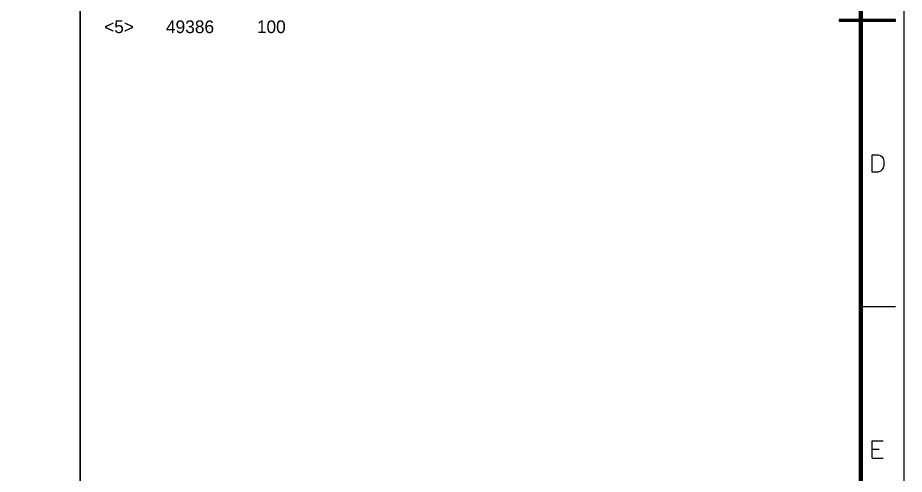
# Model space of a CAD drawing. Extents: x 0 to 594, y 0 to 420.
# Drawn here: x 389.6 to 594, y 105.3 to 210.6 of the extents above; entities that cross this region are included whole.
import ezdxf

# ---------------------------------------------------------------- set-up
doc = ezdxf.new("R2010")
doc.units = 0
doc.styles.add('HTX1', font='O8116901', dxfattribs={"width": 1.02})

msp = doc.modelspace()

# ---------------------------------------------------------------- linework, layer by layer
at = {"layer": 'GT_1', "flags": 128}
for points in [[(0, 0), (594, 0), (594, 420), (0, 420), (0, 0)], [(25, 10), (584, 10), (584, 85), (404, 85), (404, 410), (25, 410), (25, 10)], [(584, 85), (584, 410), (404, 410), (404, 85), (584, 85)], [(583.6, 10.4), (584.4, 9.6), (584.4, 410.4), (583.6, 409.6), (583.6, 10.4)], [(584.2, 9.8), (584.2, 410.2), (584, 410), (584, 10), (583.8, 10.2), (583.8, 409.8)], [(579, 210.2), (579, 209.8), (592, 209.8), (592, 210.2), (579, 210.2)], [(579, 210), (592, 210)], [(584, 210), (592, 210)], [(586.6, 175), (586.6, 179), (588, 179), (588.5, 178.8), (588.9, 178.5), (589.1, 178.1), (589.3, 177.5), (589.3, 176.5), (589.1, 176), (588.9, 175.6), (588.5, 175.2), (588, 175), (586.6, 175)], [(584, 144), (592, 144)], [(586.6, 109), (586.6, 113), (589.1, 113)], [(586.6, 111.1), (588.2, 111.1)], [(586.6, 109), (589.1, 109)]]:
    msp.add_lwpolyline(points, dxfattribs=at)

# ---------------------------------------------------------------- texts
at = {"layer": 'GT_1', "style": 'HTX1', "width": 1.02}
for s, p in [('  <5>', (407.34, 207.04)), ('    49386', (419.38, 207.04)), ('   100', (441.44, 207.04))]:
    msp.add_text(s, height=2.925, dxfattribs=at).set_placement(p)

doc.saveas('drawing.dxf')
